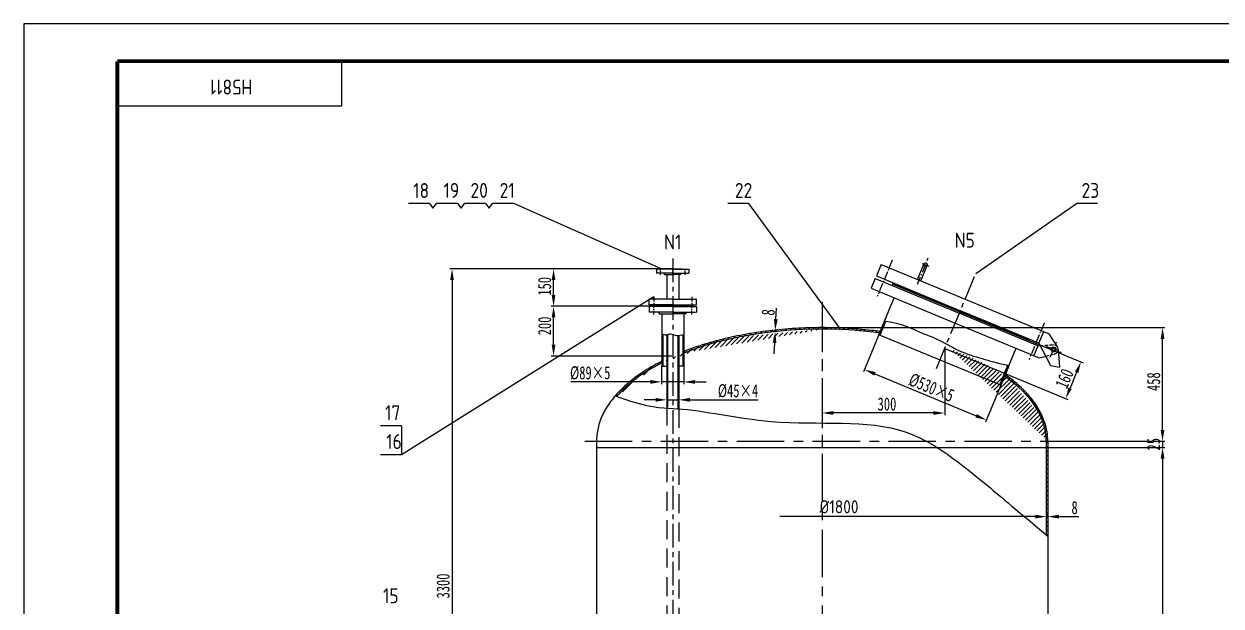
# Model space of a CAD drawing. Extents: x -23500 to -10885, y 1640 to 10550.
# Drawn here: x -23500 to -18693, y 8210 to 10550 of the extents above; entities that cross this region are included whole.
import ezdxf

# ---------------------------------------------------------------- set-up
doc = ezdxf.new("R2010")
doc.units = 0
doc.header["$MEASUREMENT"] = 0
doc.linetypes.add('CENTER', pattern=[50.8, 31.75, -6.35, 6.35, -6.35])
doc.linetypes.add('DASHED', pattern=[19.05, 12.7, -6.35])
doc.layers.get('0').update_dxf_attribs({"linetype": 'CONTINUOUS'})
doc.layers.get('DEFPOINTS').update_dxf_attribs({"linetype": 'CONTINUOUS'})
for name, color, linetype in [('LAYER1', 3, 'CONTINUOUS'), ('LAYER2', 1, 'CENTER'), ('LAYER3', 2, 'DASHED')]:
    doc.layers.add(name, color=color, linetype=linetype)
doc.styles.add('J_BigFont', font='gbenor.shx', dxfattribs={"bigfont": 'gbcbig.shx'})
doc.styles.get("Standard").update_dxf_attribs({"font": 'isocp.shx', "width": 0.8, "bigfont": 'hztxt.shx'})
doc.styles.add('STYLE1', font='SIMFANG.TTF', dxfattribs={"width": 0.7, "height": 52.5})
doc.dimstyles.get("Standard").update_dxf_attribs({"dimtxt": 0.18, "dimasz": 0.18, "dimexe": 0.18, "dimexo": 0.0625, "dimgap": 0.09, "dimtad": 0, "dimtih": 1, "dimtoh": 1, "dimdec": 4, "dimzin": 0, "dimdsep": 46, "dimtxsty": 'Standard', "dimcen": 0.09, "dimadec": 0, "dimazin": 0, "dimtfac": 1, "dimtdec": 4, "dimtofl": 0, "dimtmove": 0, "dimatfit": 3, "dimfxl": 0, "dimtolj": 1, "dimtzin": 0, "dimarcsym": 0})
pattern_1 = [(45, (15802.395, 150), (-8.8388348, 8.8388348), [])]
pattern_2 = [(45, (2147.256, 245.5083), (-3.0935922, 3.0935922), [])]

# ---------------------------------------------------------------- blocks, each defined once
blk = doc.blocks.new('*D38')
at = {"layer": 'DEFPOINTS', "color": 0}
for p in [(-20895, 9565.1), (-21781.2, 6265.1), (-20895, 6265.1)]:
    blk.add_point(p, dxfattribs=at)
at = {"layer": 'LAYER1', "color": 0, "lineweight": -2}
for p, q in [((-20895, 9565.1), (-21790.6, 9565.1)), ((-21781.2, 9520.1), (-21781.2, 6310.1)), ((-20895, 6265.1), (-21790.6, 6265.1))]:
    blk.add_line(p, q, dxfattribs=at)
at = {"layer": 'LAYER1', "color": 0}
for points in [[(-21788.7, 9520.1), (-21773.7, 9520.1), (-21781.2, 9565.1)], [(-21788.7, 6310.1), (-21773.7, 6310.1), (-21781.2, 6265.1)]]:
    blk.add_solid(points, dxfattribs=at)
at = {"layer": 'LAYER1', "color": 0, "insert": (-21816.9, 8291.1), "char_height": 52.5, "attachment_point": 5, "rotation": 90, "style": 'STYLE1'}
blk.add_mtext('\\A1;3300', dxfattribs=at)
blk = doc.blocks.new('*D36')
at = {"layer": 'DEFPOINTS', "color": 0}
for p in [(-21373.6, 9415.1), (-20895, 9415.1), (-20898.1, 9215.1)]:
    blk.add_point(p, dxfattribs=at)
at = {"layer": 'LAYER1', "color": 0, "lineweight": -2}
for p, q in [((-20895, 9415.1), (-21382.9, 9415.1)), ((-21373.6, 9260.1), (-21373.6, 9370.1)), ((-20898.1, 9215.1), (-21382.9, 9215.1))]:
    blk.add_line(p, q, dxfattribs=at)
at = {"layer": 'LAYER1', "color": 0}
for points in [[(-21381.1, 9370.1), (-21366.1, 9370.1), (-21373.6, 9415.1)], [(-21381.1, 9260.1), (-21366.1, 9260.1), (-21373.6, 9215.1)]]:
    blk.add_solid(points, dxfattribs=at)
at = {"layer": 'LAYER1', "color": 0, "insert": (-21409.2, 9335.9), "char_height": 52.5, "attachment_point": 5, "rotation": 90, "style": 'STYLE1'}
blk.add_mtext('\\A1;200', dxfattribs=at)
blk = doc.blocks.new('*D51')
at = {"layer": 'DEFPOINTS', "color": 0}
for p in [(-20939.5, 9173.9), (-20850.6, 9173.9), (-20939.5, 9111.1)]:
    blk.add_point(p, dxfattribs=at)
at = {"layer": 'LAYER1', "color": 0, "lineweight": -2}
for p, q in [((-20939.5, 9173.9), (-20939.5, 9101.7)), ((-20850.6, 9173.9), (-20850.6, 9101.7)), ((-20984.5, 9111.1), (-21304.7, 9111.1)), ((-20850.6, 9111.1), (-20939.5, 9111.1)), ((-20805.6, 9111.1), (-20760.6, 9111.1))]:
    blk.add_line(p, q, dxfattribs=at)
at = {"layer": 'LAYER1', "color": 0}
for points in [[(-20984.5, 9118.6), (-20984.5, 9103.6), (-20939.5, 9111.1)], [(-20805.6, 9118.6), (-20805.6, 9103.6), (-20850.6, 9111.1)]]:
    blk.add_solid(points, dxfattribs=at)
at = {"layer": 'LAYER1', "color": 0, "insert": (-21226.5, 9146.7), "char_height": 52.5, "attachment_point": 5, "style": 'STYLE1'}
blk.add_mtext('\\A1;%%c89×5', dxfattribs=at)
blk = doc.blocks.new('*D52')
at = {"layer": 'DEFPOINTS', "color": 0}
for p in [(-20919.2, 9040.9), (-20919.2, 9039.1), (-20870.9, 9058.4)]:
    blk.add_point(p, dxfattribs=at)
at = {"layer": 'LAYER1', "color": 0, "lineweight": -2}
for p, q in [((-20964.2, 9039.1), (-21009.2, 9039.1)), ((-20919.2, 9040.9), (-20919.2, 9029.7)), ((-20919.2, 9039.1), (-20870.9, 9039.1)), ((-20870.9, 9058.4), (-20870.9, 9029.7)), ((-20825.9, 9039.1), (-20551.8, 9039.1))]:
    blk.add_line(p, q, dxfattribs=at)
at = {"layer": 'LAYER1', "color": 0}
for points in [[(-20964.2, 9046.6), (-20964.2, 9031.6), (-20919.2, 9039.1)], [(-20825.9, 9046.6), (-20825.9, 9031.6), (-20870.9, 9039.1)]]:
    blk.add_solid(points, dxfattribs=at)
at = {"layer": 'LAYER1', "color": 0, "insert": (-20632.9, 9074.7), "char_height": 52.5, "attachment_point": 5, "style": 'STYLE1'}
blk.add_mtext('\\A1;%%c45×4', dxfattribs=at)
blk = doc.blocks.new('*D35')
at = {"layer": 'DEFPOINTS', "color": 0}
for p in [(-20483.5, 9318.1), (-20478.7, 9312.9), (-20478.5, 9317.9)]:
    blk.add_point(p, dxfattribs=at)
at = {"layer": 'LAYER1', "color": 0, "lineweight": -2}
for p, q in [((-20481.1, 9363.1), (-20478.7, 9408)), ((-20478.7, 9312.9), (-20493.1, 9313.6)), ((-20478.5, 9317.9), (-20492.9, 9318.6)), ((-20483.8, 9313.1), (-20483.5, 9318.1)), ((-20486.1, 9268.2), (-20488.5, 9223.3))]:
    blk.add_line(p, q, dxfattribs=at)
at = {"layer": 'LAYER1', "color": 0}
for points in [[(-20488.6, 9363.5), (-20473.6, 9362.7), (-20483.5, 9318.1)], [(-20493.6, 9268.6), (-20478.7, 9267.8), (-20483.8, 9313.1)]]:
    blk.add_solid(points, dxfattribs=at)
at = {"layer": 'LAYER1', "color": 0, "insert": (-20511.8, 9390.7), "char_height": 52.5, "attachment_point": 5, "rotation": 86.9675, "style": 'STYLE1'}
blk.add_mtext('\\A1;8', dxfattribs=at)
blk = doc.blocks.new('*D37')
at = {"layer": 'DEFPOINTS', "color": 0}
for p in [(-21373.6, 9565.1), (-20895, 9565.1), (-21001.4, 9415.1)]:
    blk.add_point(p, dxfattribs=at)
at = {"layer": 'LAYER1', "color": 0, "lineweight": -2}
for p, q in [((-20895, 9565.1), (-21382.9, 9565.1)), ((-21373.6, 9460.1), (-21373.6, 9520.1)), ((-21001.4, 9415.1), (-21382.9, 9415.1))]:
    blk.add_line(p, q, dxfattribs=at)
at = {"layer": 'LAYER1', "color": 0}
for points in [[(-21381.1, 9520.1), (-21366.1, 9520.1), (-21373.6, 9565.1)], [(-21381.1, 9460.1), (-21366.1, 9460.1), (-21373.6, 9415.1)]]:
    blk.add_solid(points, dxfattribs=at)
at = {"layer": 'LAYER1', "color": 0, "insert": (-21409.2, 9495.3), "char_height": 52.5, "attachment_point": 5, "rotation": 90, "style": 'STYLE1'}
blk.add_mtext('\\A1;150', dxfattribs=at)
blk = doc.blocks.new('*D48')
at = {"layer": 'DEFPOINTS', "color": 0}
for p in [(-19394, 8569.6), (-19389, 8569.7), (-19389, 8569.6)]:
    blk.add_point(p, dxfattribs=at)
at = {"layer": 'LAYER1', "color": 0, "lineweight": -2}
for p, q in [((-19439, 8569.7), (-19484, 8569.7)), ((-19394, 8569.6), (-19394, 8579.1)), ((-19394, 8569.7), (-19389, 8569.7)), ((-19389, 8569.6), (-19389, 8579.1)), ((-19344, 8569.7), (-19263.9, 8569.7))]:
    blk.add_line(p, q, dxfattribs=at)
at = {"layer": 'LAYER1', "color": 0}
for points in [[(-19439, 8577.2), (-19439, 8562.2), (-19394, 8569.7)], [(-19344, 8577.2), (-19344, 8562.2), (-19389, 8569.7)]]:
    blk.add_solid(points, dxfattribs=at)
at = {"layer": 'LAYER1', "color": 0, "insert": (-19281.4, 8605.4), "char_height": 52.5, "attachment_point": 5, "style": 'STYLE1'}
blk.add_mtext('\\A1;8', dxfattribs=at)
blk = doc.blocks.new('*D41')
at = {"layer": 'DEFPOINTS', "color": 0}
for p in [(-19389, 8848.1), (-19389, 6348.1), (-18928.3, 6348.1)]:
    blk.add_point(p, dxfattribs=at)
at = {"layer": 'LAYER1', "color": 0, "lineweight": -2}
for p, q in [((-19389, 8848.1), (-18918.9, 8848.1)), ((-18928.3, 8803.1), (-18928.3, 6393.1)), ((-19389, 6348.1), (-18918.9, 6348.1))]:
    blk.add_line(p, q, dxfattribs=at)
at = {"layer": 'LAYER1', "color": 0}
for points in [[(-18935.8, 8803.1), (-18920.8, 8803.1), (-18928.3, 8848.1)], [(-18935.8, 6393.1), (-18920.8, 6393.1), (-18928.3, 6348.1)]]:
    blk.add_solid(points, dxfattribs=at)
at = {"layer": 'LAYER1', "color": 0, "insert": (-18963.9, 7566.4), "char_height": 52.5, "attachment_point": 5, "rotation": 90, "style": 'STYLE1'}
blk.add_mtext('\\A1;2500', dxfattribs=at)
blk = doc.blocks.new('*D24')
at = {"layer": 'DEFPOINTS', "color": 0}
for p in [(-20295, 9329.1), (-18928.3, 9329.1), (-19389, 8873.1)]:
    blk.add_point(p, dxfattribs=at)
at = {"layer": 'LAYER1', "color": 0, "lineweight": -2}
for p, q in [((-20295, 9329.1), (-18918.9, 9329.1)), ((-18928.3, 8918.1), (-18928.3, 9284.1)), ((-19389, 8873.1), (-18918.9, 8873.1))]:
    blk.add_line(p, q, dxfattribs=at)
at = {"layer": 'LAYER1', "color": 0}
for points in [[(-18935.8, 9284.1), (-18920.8, 9284.1), (-18928.3, 9329.1)], [(-18935.8, 8918.1), (-18920.8, 8918.1), (-18928.3, 8873.1)]]:
    blk.add_solid(points, dxfattribs=at)
at = {"layer": 'LAYER1', "color": 0, "insert": (-18963.9, 9112.1), "char_height": 52.5, "attachment_point": 5, "rotation": 90, "style": 'STYLE1'}
blk.add_mtext('\\A1;458', dxfattribs=at)
blk = doc.blocks.new('*D54')
at = {"layer": 'DEFPOINTS', "color": 0}
for p in [(-20036.4, 9374.6), (-19546.7, 9171.8), (-19635.3, 8957.9)]:
    blk.add_point(p, dxfattribs=at)
at = {"layer": 'LAYER1', "color": 0, "lineweight": -2}
for p, q in [((-20036.4, 9374.6), (-20128.6, 9152)), ((-20083.4, 9143.5), (-19676.9, 8975.1)), ((-19546.7, 9171.8), (-19638.9, 8949.2))]:
    blk.add_line(p, q, dxfattribs=at)
at = {"layer": 'LAYER1', "color": 0}
for points in [[(-20080.5, 9150.4), (-20086.3, 9136.5), (-20125, 9160.7)], [(-19674, 8982), (-19679.8, 8968.2), (-19635.3, 8957.9)]]:
    blk.add_solid(points, dxfattribs=at)
at = {"layer": 'LAYER1', "color": 0, "insert": (-19856.3, 9088), "char_height": 52.5, "attachment_point": 5, "rotation": 337.5, "style": 'STYLE1'}
blk.add_mtext('\\A1;%%c530×5', dxfattribs=at)
blk = doc.blocks.new('*D31')
at = {"layer": 'DEFPOINTS', "color": 0}
for p in [(-19803, 9245.6), (-20295, 9042.3), (-20295, 8986.2)]:
    blk.add_point(p, dxfattribs=at)
at = {"layer": 'LAYER1', "color": 0, "lineweight": -2}
for p, q in [((-19803, 9245.6), (-19803, 8976.8)), ((-20295, 9042.3), (-20295, 8976.8)), ((-19848, 8986.2), (-20250, 8986.2))]:
    blk.add_line(p, q, dxfattribs=at)
at = {"layer": 'LAYER1', "color": 0}
for points in [[(-20250, 8993.7), (-20250, 8978.7), (-20295, 8986.2)], [(-19848, 8993.7), (-19848, 8978.7), (-19803, 8986.2)]]:
    blk.add_solid(points, dxfattribs=at)
at = {"layer": 'LAYER1', "color": 0, "insert": (-20034.8, 9021.8), "char_height": 52.5, "attachment_point": 5, "style": 'STYLE1'}
blk.add_mtext('\\A1;300', dxfattribs=at)
blk = doc.blocks.new('*D57')
at = {"layer": 'DEFPOINTS', "color": 0}
for p in [(-19742, 9392.7), (-19803, 9245.6), (-19316.8, 9044.2)]:
    blk.add_point(p, dxfattribs=at)
at = {"layer": 'LAYER1', "color": 0, "lineweight": -2}
for p, q in [((-19742, 9392.7), (-19247.2, 9187.7)), ((-19803, 9245.6), (-19308.1, 9040.6)), ((-19273.1, 9149.8), (-19299.6, 9085.8))]:
    blk.add_line(p, q, dxfattribs=at)
at = {"layer": 'LAYER1', "color": 0}
for points in [[(-19280, 9152.6), (-19266.1, 9146.9), (-19255.9, 9191.3)], [(-19306.5, 9088.7), (-19292.6, 9082.9), (-19316.8, 9044.2)]]:
    blk.add_solid(points, dxfattribs=at)
at = {"layer": 'LAYER1', "color": 0, "insert": (-19322.1, 9124.4), "char_height": 52.5, "attachment_point": 5, "rotation": 67.5, "style": 'STYLE1'}
blk.add_mtext('\\A1;160', dxfattribs=at)
blk = doc.blocks.new('*D71')
at = {"layer": 'DEFPOINTS', "color": 0}
for p in [(-19389, 8873.1), (-19389, 8848.1), (-18928.3, 8848.1)]:
    blk.add_point(p, dxfattribs=at)
at = {"layer": 'LAYER1', "color": 0, "lineweight": -2}
for p, q in [((-18928.3, 8918.1), (-18928.3, 8963.1)), ((-19389, 8873.1), (-18918.9, 8873.1)), ((-19389, 8848.1), (-18918.9, 8848.1)), ((-18928.3, 8873.1), (-18928.3, 8848.1)), ((-18928.3, 8803.1), (-18928.3, 8758.1))]:
    blk.add_line(p, q, dxfattribs=at)
at = {"layer": 'LAYER1', "color": 0}
for points in [[(-18935.8, 8918.1), (-18920.8, 8918.1), (-18928.3, 8873.1)], [(-18935.8, 8803.1), (-18920.8, 8803.1), (-18928.3, 8848.1)]]:
    blk.add_solid(points, dxfattribs=at)
at = {"layer": 'LAYER1', "color": 0, "insert": (-18963.9, 8860.6), "char_height": 52.5, "attachment_point": 5, "rotation": 90, "style": 'STYLE1'}
blk.add_mtext('\\A1;25', dxfattribs=at)

msp = doc.modelspace()

# ---------------------------------------------------------------- hatches: boundary and pattern name
at = {"layer": 'LAYER1'}
h = msp.add_hatch(dxfattribs=at)
h.set_pattern_fill('ANSI31', color=256, scale=100, style=0)
h.set_pattern_definition(pattern_1)
edge = h.paths.add_edge_path()
edge.add_spline(control_points=[(-21126.33846, 9054.82672), (-21116.75596, 9065.96763), (-21106.29878, 9076.90325), (-21078.15329, 9103.55619), (-21059.43627, 9118.98341), (-21018.53182, 9148.58615), (-20996.34436, 9162.76161), (-20961.85175, 9182.29185), (-20950.80478, 9188.2184), (-20939.45231, 9193.99098)], knot_values=[5.5062052933, 5.5062052933, 5.5062052933, 5.5062052933, 5.5858614484, 5.5858614484, 5.7046510994, 5.7046510994, 5.8234407505, 5.8234407505, 5.8770457074, 5.8770457074, 5.8770457074, 5.8770457074], degree=3, periodic=0)
edge.add_line((-20939.45231, 9193.99098), (-20939.45231, 9187.25415))
edge.add_ellipse((-20295.00231, 8873.13467), major_axis=(-900, 0), ratio=0.5, start_angle=315.72977268, end_angle=336.48901185)
edge.add_spline(control_points=[(-21120.28754, 9052.65089), (-21122.31717, 9053.37521), (-21124.33538, 9054.10091), (-21126.33846, 9054.82672)], knot_values=[96.6536491872, 96.6536491872, 96.6536491872, 96.6536491872, 100.4033834897, 100.4033834897, 100.4033834897, 100.4033834897], degree=3, periodic=0)
edge = h.paths.add_edge_path()
edge.add_ellipse((-20295.00231, 8873.13467), major_axis=(-900, 0), ratio=0.5, start_angle=255.1240846, end_angle=308.11761476)
edge.add_ellipse((-20295.00231, 8873.13467), major_axis=(-900, 0), ratio=0.5, start_angle=255.1240846, end_angle=308.11761476, ccw=False)
edge = h.paths.add_edge_path()
edge.add_spline(control_points=[(-20061.57242, 9313.78867), (-20073.13812, 9315.33608), (-20084.76483, 9316.76849), (-20131.33083, 9322.01625), (-20166.68194, 9324.9102), (-20237.81791, 9328.58297), (-20273.60253, 9329.36178), (-20345.10494, 9328.79351), (-20380.82248, 9327.44644), (-20451.6911, 9322.64496), (-20486.84193, 9319.19057), (-20556.08561, 9310.22197), (-20590.17822, 9304.70779), (-20656.8291, 9291.69526), (-20689.38714, 9284.19696), (-20752.51447, 9267.31858), (-20783.08355, 9257.93858), (-20825.38782, 9243.15994), (-20838.09577, 9238.46811), (-20850.55231, 9233.61224)], knot_values=[4.4509378738, 4.4509378738, 4.4509378738, 4.4509378738, 4.4907033908, 4.4907033908, 4.6094930418, 4.6094930418, 4.7282826929, 4.7282826929, 4.8470723439, 4.8470723439, 4.965861995, 4.965861995, 5.084651646, 5.084651646, 5.2034412971, 5.2034412971, 5.3222309481, 5.3222309481, 5.3745932888, 5.3745932888, 5.3745932888, 5.3745932888], degree=3, periodic=0)
edge.add_spline(control_points=[(-20850.55231, 9233.61224), (-20838.09577, 9238.46811), (-20825.38782, 9243.15994), (-20783.08355, 9257.93858), (-20752.51447, 9267.31858), (-20689.38714, 9284.19696), (-20656.8291, 9291.69526), (-20590.17822, 9304.70779), (-20556.08561, 9310.22197), (-20486.84193, 9319.19057), (-20451.6911, 9322.64496), (-20380.82248, 9327.44644), (-20345.10494, 9328.79351), (-20273.60253, 9329.36178), (-20237.81791, 9328.58297), (-20166.68194, 9324.9102), (-20131.33083, 9322.01625), (-20084.76483, 9316.76849), (-20073.13812, 9315.33608), (-20061.57242, 9313.78867)], knot_values=[4.4509378738, 4.4509378738, 4.4509378738, 4.4509378738, 4.5033002144, 4.5033002144, 4.6220898655, 4.6220898655, 4.7408795165, 4.7408795165, 4.8596691676, 4.8596691676, 4.9784588186, 4.9784588186, 5.0972484697, 5.0972484697, 5.2160381207, 5.2160381207, 5.3348277718, 5.3348277718, 5.3745932888, 5.3745932888, 5.3745932888, 5.3745932888], degree=3, periodic=0)
edge = h.paths.add_edge_path()
edge.add_ellipse((-20295.00231, 8873.13467), major_axis=(-900, 0), ratio=0.5, start_angle=187.11377142, end_angle=215.49067953)
edge.add_spline(control_points=[(-19389.00231, 8873.13467), (-19389.00231, 8885.54817), (-19390.00383, 8897.96154), (-19393.999, 8922.68961), (-19396.99252, 8935.00414), (-19406.82348, 8965.22988), (-19414.81089, 8983.02806), (-19434.89353, 9017.94728), (-19446.98828, 9035.06886), (-19475.08604, 9068.40968), (-19491.08908, 9084.62929), (-19524.53213, 9113.99842), (-19541.54138, 9127.27811), (-19559.8617, 9140.06877)], knot_values=[3.1415926536, 3.1415926536, 3.1415926536, 3.1415926536, 3.2221997669, 3.2221997669, 3.3028068803, 3.3028068803, 3.4215965314, 3.4215965314, 3.5403861824, 3.5403861824, 3.6591758335, 3.6591758335, 3.7630914784, 3.7630914784, 3.7630914784, 3.7630914784], degree=3, periodic=0)
h = msp.add_hatch(dxfattribs=at)
h.set_pattern_fill('ANSI31', color=256, scale=100, style=0)
h.set_pattern_definition(pattern_1)
edge = h.paths.add_edge_path()
edge.add_spline(control_points=[(-20295.00231, 9329.13462), (-20299.78632, 9329.13465), (-20304.57033, 9329.11566), (-20345.10494, 9328.79351), (-20380.82248, 9327.44644), (-20451.6911, 9322.64496), (-20486.84193, 9319.19057), (-20556.08561, 9310.22197), (-20590.17822, 9304.70779), (-20656.8291, 9291.69526), (-20689.38714, 9284.19696), (-20752.51447, 9267.31858), (-20783.08355, 9257.93858), (-20825.38782, 9243.15994), (-20838.09577, 9238.46811), (-20850.55231, 9233.61224)], knot_values=[4.7123889765, 4.7123889765, 4.7123889765, 4.7123889765, 4.7282826929, 4.7282826929, 4.8470723439, 4.8470723439, 4.965861995, 4.965861995, 5.084651646, 5.084651646, 5.2034412971, 5.2034412971, 5.3222309481, 5.3222309481, 5.3745932888, 5.3745932888, 5.3745932888, 5.3745932888], degree=3, periodic=0)
edge.add_line((-20850.55231, 9233.61224), (-20850.55231, 9227.17005))
edge.add_ellipse((-20295.00231, 8873.13467), major_axis=(-900, 0), ratio=0.5, start_angle=270, end_angle=308.11761476, ccw=False)
edge.add_line((-20295.00231, 9323.13467), (-20295.00231, 9329.13462))
edge = h.paths.add_edge_path()
edge.add_spline(control_points=[(-20061.57242, 9313.78867), (-20073.13812, 9315.33608), (-20084.76483, 9316.76849), (-20131.33083, 9322.01625), (-20166.68194, 9324.9102), (-20233.05902, 9328.33727), (-20264.03065, 9329.13444), (-20295.00231, 9329.13462)], knot_values=[4.4509378738, 4.4509378738, 4.4509378738, 4.4509378738, 4.4907033908, 4.4907033908, 4.6094930418, 4.6094930418, 4.7123889765, 4.7123889765, 4.7123889765, 4.7123889765], degree=3, periodic=0)
edge.add_line((-20295.00231, 9329.13462), (-20295.00231, 9323.13467))
edge.add_ellipse((-20295.00231, 8873.13467), major_axis=(-900, 0), ratio=0.5, start_angle=255.1240846, end_angle=270, ccw=False)
edge.add_line((-20063.94842, 9308.05251), (-20061.57242, 9313.78867))
h = msp.add_hatch(dxfattribs=at)
h.set_pattern_fill('ANSI31', color=256, scale=35, style=0)
h.set_pattern_definition(pattern_2)
edge = h.paths.add_edge_path()
edge.add_spline(control_points=[(-20039.27383, 9354.55662), (-20040.99914, 9354.72002), (-20042.74073, 9354.87052), (-20044.49898, 9355.00762)], knot_values=[29.8408000972, 29.8408000972, 29.8408000972, 29.8408000972, 33.6575231978, 33.6575231978, 33.6575231978, 33.6575231978], degree=3, periodic=0)
edge.add_line((-20044.49898, 9355.00762), (-20066.54771, 9301.77726))
edge.add_line((-20066.54771, 9301.77726), (-20061.92831, 9299.86385))
edge.add_line((-20061.92831, 9299.86385), (-20039.27383, 9354.55662))
h = msp.add_hatch(dxfattribs=at)
h.set_pattern_fill('ANSI31', color=256, scale=44, style=0)
h.set_pattern_definition([(45, (12361.925, 193.615), (-3.8890873, 3.8890873), [])])
edge = h.paths.add_edge_path()
edge.add_spline(control_points=[(-20934.95231, 9302.80409), (-20936.45394, 9303.35), (-20937.95379, 9303.97825), (-20939.45231, 9304.6685)], knot_values=[14.5345191816, 14.5345191816, 14.5345191816, 14.5345191816, 19.3002520685, 19.3002520685, 19.3002520685, 19.3002520685], degree=3, periodic=0)
edge.add_line((-20939.45231, 9304.6685), (-20939.45231, 9215.11355))
edge.add_line((-20939.45231, 9215.11355), (-20934.95231, 9215.11355))
edge.add_line((-20934.95231, 9215.11355), (-20934.95231, 9302.80409))
edge = h.paths.add_edge_path()
edge.add_spline(control_points=[(-20850.55231, 9301.66044), (-20852.05188, 9301.65124), (-20853.55186, 9301.5271), (-20855.05231, 9301.32835)], knot_values=[100.5398323401, 100.5398323401, 100.5398323401, 100.5398323401, 105.0394298474, 105.0394298474, 105.0394298474, 105.0394298474], degree=3, periodic=0)
edge.add_line((-20855.05231, 9301.32835), (-20855.05231, 9173.90044))
edge.add_line((-20855.05231, 9173.90044), (-20850.55231, 9173.90044))
edge.add_line((-20850.55231, 9173.90044), (-20850.55231, 9301.66044))
h.paths.add_polyline_path([(-20939.45231, 9173.90044), (-20934.95231, 9173.90044), (-20934.95231, 9215.11355), (-20939.45231, 9215.11355)])
h = msp.add_hatch(dxfattribs=at)
h.set_pattern_fill('ANSI31', color=256, scale=44, angle=90, style=0)
h.set_pattern_definition([(135, (2189.074, 193.615), (-3.8890873, -3.8890873), [])])
edge = h.paths.add_edge_path()
edge.add_spline(control_points=[(-20919.15231, 9010.83477), (-20917.95516, 9010.52739), (-20916.75514, 9010.22554), (-20915.55231, 9009.92906)], knot_values=[248.8589367108, 248.8589367108, 248.8589367108, 248.8589367108, 252.6440875067, 252.6440875067, 252.6440875067, 252.6440875067], degree=3, periodic=0)
edge.add_line((-20915.55231, 9009.92906), (-20915.55231, 9215.11355))
edge.add_line((-20915.55231, 9215.11355), (-20919.15231, 9215.11355))
edge.add_line((-20919.15231, 9215.11355), (-20919.15231, 9010.83477))
edge = h.paths.add_edge_path()
edge.add_line((-20919.15231, 9215.11355), (-20915.55231, 9215.11355))
edge.add_line((-20915.55231, 9215.11355), (-20915.55231, 9301.78424))
edge.add_spline(control_points=[(-20915.55231, 9301.78424), (-20916.75497, 9301.46317), (-20917.95473, 9301.17165), (-20919.15231, 9300.95874)], knot_values=[35.9272501366, 35.9272501366, 35.9272501366, 35.9272501366, 39.6837504277, 39.6837504277, 39.6837504277, 39.6837504277], degree=3, periodic=0)
edge.add_line((-20919.15231, 9300.95874), (-20919.15231, 9215.11355))
edge = h.paths.add_edge_path()
edge.add_spline(control_points=[(-20874.45231, 9001.80685), (-20873.25409, 9001.61937), (-20872.05407, 9001.43518), (-20870.85231, 9001.25414)], knot_values=[294.7728654858, 294.7728654858, 294.7728654858, 294.7728654858, 298.3840433817, 298.3840433817, 298.3840433817, 298.3840433817], degree=3, periodic=0)
edge.add_line((-20870.85231, 9001.25414), (-20870.85231, 9298.22646))
edge.add_spline(control_points=[(-20870.85231, 9298.22646), (-20872.05189, 9298.04641), (-20873.25188, 9297.90888), (-20874.45231, 9297.83434)], knot_values=[81.1778192052, 81.1778192052, 81.1778192052, 81.1778192052, 84.765676636, 84.765676636, 84.765676636, 84.765676636], degree=3, periodic=0)
edge.add_line((-20874.45231, 9297.83434), (-20874.45231, 9001.80685))
h = msp.add_hatch(dxfattribs=at)
h.set_pattern_fill('ANSI31', color=256, scale=35, style=0)
h.set_pattern_definition(pattern_2)
edge = h.paths.add_edge_path()
edge.add_line((-19582.12277, 9099.39142), (-19577.50337, 9097.478))
edge.add_line((-19577.50337, 9097.478), (-19544.32947, 9177.56688))
edge.add_spline(control_points=[(-19544.32947, 9177.56688), (-19546.03105, 9177.86987), (-19547.70894, 9178.17369), (-19549.36392, 9178.47828)], knot_values=[526.6041058741, 526.6041058741, 526.6041058741, 526.6041058741, 529.8068202959, 529.8068202959, 529.8068202959, 529.8068202959], degree=3, periodic=0)
edge.add_line((-19549.36392, 9178.47828), (-19582.12277, 9099.39142))
h = msp.add_hatch(dxfattribs=at)
h.set_pattern_fill('ANSI31', color=256, scale=100, style=0)
h.set_pattern_definition(pattern_1)
edge = h.paths.add_edge_path()
edge.add_spline(control_points=[(-19395.00231, 8496.77563), (-19393.01926, 8495.12512), (-19391.01934, 8493.46082), (-19389.00231, 8491.78257)], knot_values=[1754.0351768455, 1754.0351768455, 1754.0351768455, 1754.0351768455, 1755.9867123044, 1755.9867123044, 1755.9867123044, 1755.9867123044], degree=3, periodic=0)
edge.add_line((-19389.00231, 8491.78257), (-19389.00231, 8848.13467))
edge.add_line((-19389.00231, 8848.13467), (-19395.00231, 8848.13467))
edge.add_line((-19395.00231, 8848.13467), (-19395.00231, 8496.77563))
h.paths.add_polyline_path([(-19389.00231, 8873.13467), (-19395.00231, 8873.13467), (-19395.00231, 8848.13467), (-19389.00231, 8848.13467)])

# ---------------------------------------------------------------- linework, layer by layer
for p, q in [((-22225.14111, 10399.5732), (-22225.14111, 10219.5732)), ((-22225.14111, 10219.5732), (-23125.14111, 10219.5732)), ((-20058.13637, 9583.39664), (-20077.42361, 9536.83311)), ((-20058.13637, 9583.39664), (-19383.70431, 9304.03774)), ((-19912.62534, 9523.124), (-19887.17689, 9584.56199)), ((-19898.76715, 9517.38375), (-19873.3187, 9578.82174)), ((-20960.00231, 9563.51355), (-20960.00231, 9547.61355)), ((-20895.00231, 9563.51355), (-20960.00231, 9563.51355)), ((-20895.00231, 9547.61355), (-20960.00231, 9547.61355)), ((-20931.50231, 9563.51355), (-20931.50231, 9565.11355)), ((-20895.00231, 9565.11355), (-20931.50231, 9565.11355)), ((-20927.50231, 9543.11355), (-20927.50231, 9545.61355)), ((-20927.50231, 9543.11355), (-20895.00231, 9543.11355)), ((-20919.15231, 9543.11355), (-20919.15231, 9443.61355)), ((-20895.00231, 9565.11355), (-20858.50231, 9565.11355)), ((-20895.00231, 9563.51355), (-20830.00231, 9563.51355)), ((-20895.00231, 9547.61355), (-20830.00231, 9547.61355)), ((-20862.50231, 9543.11355), (-20895.00231, 9543.11355)), ((-20870.85231, 9543.11355), (-20870.85231, 9443.61355)), ((-20862.50231, 9543.11355), (-20862.50231, 9545.61355)), ((-20858.50231, 9563.51355), (-20858.50231, 9565.11355)), ((-20830.00231, 9563.51355), (-20830.00231, 9547.61355)), ((-20081.59486, 9526.76283), (-20098.01198, 9487.12839)), ((-20081.59486, 9526.76283), (-19744.37883, 9387.08337)), ((-20077.42361, 9536.83311), (-19740.20758, 9397.15366)), ((-20098.01198, 9487.12839), (-19760.79595, 9347.44894)), ((-20009.9804, 9508.89722), (-20014.15165, 9498.82694)), ((-20011.85555, 9504.37021), (-20011.24326, 9505.84842)), ((-20011.81729, 9504.4626), (-19742.04446, 9392.71904)), ((-20010.5927, 9507.41901), (-19740.81987, 9395.67545)), ((-20990.00231, 9421.21355), (-20990.00231, 9443.61355)), ((-20895.00231, 9443.61355), (-20990.00231, 9443.61355)), ((-20895.00231, 9443.61355), (-20800.00231, 9443.61355)), ((-20800.00231, 9421.21355), (-20800.00231, 9443.61355)), ((-20067.15952, 9300.30022), (-20005.62403, 9448.86005)), ((-20895.00231, 9421.21355), (-20990.00231, 9421.21355)), ((-20990.00231, 9413.51355), (-20990.00231, 9391.11355)), ((-20895.00231, 9413.51355), (-20990.00231, 9413.51355)), ((-20895.00231, 9391.11355), (-20990.00231, 9391.11355)), ((-20979.25231, 9413.51355), (-20979.25231, 9420.37929)), ((-20963.25231, 9421.21355), (-20963.25231, 9414.34781)), ((-20963.25231, 9413.51355), (-20963.25231, 9420.37929)), ((-20895.00231, 9419.61355), (-20963.25231, 9419.61355)), ((-20895.00231, 9415.11355), (-20963.25231, 9415.11355)), ((-20958.50231, 9421.21355), (-20958.50231, 9419.61355)), ((-20895.00231, 9419.61355), (-20958.50231, 9419.61355)), ((-20958.50231, 9413.51355), (-20958.50231, 9415.11355)), ((-20949.00231, 9385.11355), (-20949.00231, 9389.11355)), ((-20949.00231, 9385.11355), (-20895.00231, 9385.11355)), ((-20895.00231, 9421.21355), (-20800.00231, 9421.21355)), ((-20895.00231, 9419.61355), (-20826.75231, 9419.61355)), ((-20895.00231, 9419.61355), (-20831.50231, 9419.61355)), ((-20895.00231, 9415.11355), (-20826.75231, 9415.11355)), ((-20895.00231, 9413.51355), (-20800.00231, 9413.51355)), ((-20895.00231, 9391.11355), (-20800.00231, 9391.11355)), ((-20841.00231, 9385.11355), (-20895.00231, 9385.11355)), ((-20841.00231, 9385.11355), (-20841.00231, 9389.11355)), ((-20831.50231, 9421.21355), (-20831.50231, 9419.61355)), ((-20831.50231, 9413.51355), (-20831.50231, 9415.11355)), ((-20826.75231, 9421.21355), (-20826.75231, 9414.34781)), ((-20826.75231, 9413.51355), (-20826.75231, 9420.37929)), ((-20810.75231, 9413.51355), (-20810.75231, 9420.37929)), ((-20800.00231, 9413.51355), (-20800.00231, 9391.11355)), ((-19428.92571, 9256.41841), (-19744.37883, 9387.08337)), ((-19472.27164, 9280.97548), (-19742.04446, 9392.71904)), ((-19471.04705, 9283.93189), (-19740.81987, 9395.67545)), ((-19424.75447, 9266.4887), (-19740.20758, 9397.15366)), ((-20062.54012, 9298.3868), (-20039.27383, 9354.55662)), ((-19760.79595, 9347.44894), (-19423.57992, 9207.76949)), ((-20919.15231, 9300.95874), (-20919.15231, 9012.75045)), ((-20915.55231, 9301.78424), (-20915.55231, 9011.81733)), ((-20874.45231, 9297.83434), (-20874.45231, 9003.45452)), ((-20870.85231, 9298.22646), (-20870.85231, 9002.88621)), ((-19577.50337, 9097.478), (-20067.15952, 9300.30022)), ((-19470.43476, 9285.4101), (-19474.60601, 9275.33981)), ((-19472.30991, 9280.88309), (-19471.69761, 9282.3613)), ((-19424.75447, 9266.4887), (-19405.46722, 9313.05223)), ((-19350.49839, 9251.76495), (-19383.70431, 9304.03774)), ((-19577.50337, 9097.478), (-19515.96787, 9246.03783)), ((-19428.92571, 9256.41841), (-19445.34283, 9216.78398)), ((-19428.92571, 9256.41841), (-19419.78935, 9257.00183)), ((-19424.75447, 9266.4887), (-19377.86801, 9176.90247)), ((-19369.58535, 9235.68937), (-19370.36565, 9233.80557)), ((-19370.36565, 9233.80557), (-19368.88744, 9233.19328)), ((-19368.10714, 9235.07708), (-19368.88744, 9233.19328)), ((-19364.27174, 9248.51756), (-19363.49145, 9250.40136)), ((-19363.49145, 9250.40136), (-19362.01324, 9249.78906)), ((-19362.79354, 9247.90526), (-19362.01324, 9249.78906)), ((-19347.65659, 9243.24511), (-19341.91475, 9169.74532)), ((-19423.57992, 9207.76949), (-19396.19512, 9214.87275)), ((-20939.45231, 9173.90044), (-20919.15231, 9173.90044)), ((-20850.55231, 9173.90044), (-20870.85231, 9173.90044)), ((-19582.12277, 9099.39142), (-19549.36392, 9178.47828)), ((-19377.86801, 9176.90247), (-19341.91475, 9169.74532)), ((-21201.00231, 8873.13467), (-21201.00231, 6323.13467)), ((-21201.00231, 8848.13467), (-19389.00231, 8848.13467)), ((-19395.00231, 8873.13467), (-19395.00231, 8496.77563)), ((-19389.00231, 8873.13467), (-19389.00231, 6323.13467))]:
    msp.add_line(p, q)
at = {"ltscale": 3}
for p, q in [((-20939.45231, 9385.11355), (-20939.45231, 9173.90044)), ((-20850.55231, 9385.11355), (-20850.55231, 9173.90044)), ((-20934.95231, 9302.80409), (-20934.95231, 9173.90044)), ((-20855.05231, 9301.32835), (-20855.05231, 9173.90044))]:
    msp.add_line(p, q, dxfattribs=at)
at = {"const_width": 15}
for points in [[(-23125.14111, 10399.5732), (-23125.14111, 1789.5732)], [(-11035.14111, 10399.5732), (-23125.14111, 10399.5732)]]:
    msp.add_lwpolyline(points, dxfattribs=at)
for centre, radius in [((-19880.24779, 9581.69186), 7.5), ((-19366.18944, 9241.79732), 10.20618), ((-19366.18944, 9241.79732), 7), ((-19366.18944, 9241.79732), 6)]:
    msp.add_circle(centre, radius)
for centre, radius, start, end in [((-20929.50231, 9545.61355), 2, 0, 90), ((-20860.50231, 9545.61355), 2, 90, 180), ((-20951.00231, 9389.11355), 2, 0, 90), ((-20839.00231, 9389.11355), 2, 90, 180), ((-19366.18944, 9241.79732), 18.58932, 4.4669024, 32.4254623)]:
    msp.add_arc(centre, radius, start, end)
for start_param, end_param in [(4.4527552774, 5.3776668609), (5.5105240799, 5.8728411536), (3.1415926536, 3.7610218651)]:
    msp.add_ellipse((-20295.00231, 8873.13467), major_axis=(-900, 0), ratio=0.5, start_param=start_param, end_param=end_param)
for points, knots in [([(-20061.57242, 9313.78867), (-20073.13812, 9315.33608), (-20084.76483, 9316.76849), (-20131.33083, 9322.01625), (-20166.68194, 9324.9102), (-20237.81791, 9328.58297), (-20273.60253, 9329.36178), (-20345.10494, 9328.79351), (-20380.82248, 9327.44644), (-20451.6911, 9322.64496), (-20486.84193, 9319.19057), (-20556.08561, 9310.22197), (-20590.17822, 9304.70779), (-20656.8291, 9291.69526), (-20689.38714, 9284.19696), (-20752.51447, 9267.31858), (-20783.08355, 9257.93858), (-20825.38782, 9243.15994), (-20838.09577, 9238.46811), (-20850.55231, 9233.61224)], [4.45093787382, 4.45093787382, 4.45093787382, 4.45093787382, 4.4907033908, 4.4907033908, 4.60949304185, 4.60949304185, 4.7282826929, 4.7282826929, 4.84707234394, 4.84707234394, 4.96586199499, 4.96586199499, 5.08465164604, 5.08465164604, 5.20344129709, 5.20344129709, 5.32223094814, 5.32223094814, 5.37459328877, 5.37459328877, 5.37459328877, 5.37459328877]), ([(-20939.45231, 9193.99098), (-20950.80478, 9188.2184), (-20961.85175, 9182.29185), (-20996.34436, 9162.76161), (-21018.53182, 9148.58615), (-21059.43627, 9118.98341), (-21078.15329, 9103.55619), (-21111.84907, 9071.64729), (-21126.82793, 9055.16549), (-21152.82041, 9021.35834), (-21163.83397, 9004.03255), (-21181.70798, 8968.77016), (-21188.56774, 8950.83311), (-21197.99475, 8914.61838), (-21200.56087, 8896.34125), (-21200.98489, 8876.41091), (-21201.00231, 8874.77279), (-21201.00231, 8873.13467)], [5.50620529329, 5.50620529329, 5.50620529329, 5.50620529329, 5.55981025024, 5.55981025024, 5.67859990129, 5.67859990129, 5.79738955234, 5.79738955234, 5.91617920339, 5.91617920339, 6.03496885443, 6.03496885443, 6.15375850548, 6.15375850548, 6.27254815653, 6.27254815653, 6.28318530718, 6.28318530718, 6.28318530718, 6.28318530718]), ([(-19389.00231, 8873.13467), (-19389.00231, 8885.54817), (-19390.00383, 8897.96154), (-19393.999, 8922.68961), (-19396.99252, 8935.00414), (-19406.82348, 8965.22988), (-19414.81089, 8983.02806), (-19434.89353, 9017.94728), (-19446.98828, 9035.06886), (-19475.08604, 9068.40968), (-19491.08908, 9084.62929), (-19524.53213, 9113.99842), (-19541.54138, 9127.27811), (-19559.8617, 9140.06877)], [3.14159265359, 3.14159265359, 3.14159265359, 3.14159265359, 3.22219976695, 3.22219976695, 3.30280688031, 3.30280688031, 3.42159653136, 3.42159653136, 3.54038618241, 3.54038618241, 3.65917583345, 3.65917583345, 3.76309147838, 3.76309147838, 3.76309147838, 3.76309147838])]:
    msp.add_open_spline(points, degree=3, knots=knots)
at = {"layer": 'LAYER1'}
for p, q in [((-23500.14111, 10549.5732), (-23500.14111, 1639.5732)), ((-10885.14111, 10549.5732), (-23500.14111, 10549.5732)), ((-21871.8037, 9827.68827), (-21956.31599, 9827.68827)), ((-21871.8037, 9827.68827), (-21857.69523, 9809.68274)), ((-21857.69523, 9809.68274), (-21843.58676, 9827.68827)), ((-21759.07447, 9827.68827), (-21843.58676, 9827.68827)), ((-21759.07447, 9827.68827), (-21744.966, 9809.68274)), ((-21744.966, 9809.68274), (-21730.85752, 9827.68827)), ((-21646.34524, 9827.68827), (-21730.85752, 9827.68827)), ((-21646.34524, 9827.68827), (-21632.23677, 9809.68274)), ((-21632.23677, 9809.68274), (-21618.12829, 9827.68827)), ((-21533.61601, 9827.68827), (-21618.12829, 9827.68827)), ((-20944.25231, 9567.07747), (-21533.61601, 9827.68827)), ((-20589.09718, 9827.68827), (-20673.60947, 9827.68827)), ((-20224.065, 9326.84078), (-20589.09718, 9827.68827)), ((-19678.04739, 9547.22163), (-19273.43577, 9827.68827)), ((-19188.92349, 9827.68827), (-19273.43577, 9827.68827)), ((-20971.25231, 9453.34781), (-21984.53293, 8818.53968)), ((-20895.00231, 9415.11355), (-21013.27151, 9415.11355)), ((-21984.53293, 8934.48714), (-22069.04522, 8934.48714)), ((-21984.53293, 8934.48714), (-21984.53293, 8818.53968)), ((-21984.53293, 8818.53968), (-22069.04522, 8818.53968)), ((-19439.00231, 8569.61698), (-20465.09899, 8569.61698))]:
    msp.add_line(p, q, dxfattribs=at)
for points, knots in [([(-20044.49898, 9355.00762), (-19976.71743, 9349.72233), (-19913.70308, 9312.81922), (-19832.29192, 9285.35088), (-19739.29047, 9229.43342), (-19655.71151, 9206.41882), (-19594.05044, 9186.42028), (-19544.32947, 9177.56688)], [29.8408000972, 29.8408000972, 29.8408000972, 29.8408000972, 176.9776873061, 245.36611379, 334.1773301873, 436.2218593166, 529.8068202959, 529.8068202959, 529.8068202959, 529.8068202959]), ([(-20939.45231, 9304.6685), (-20933.05793, 9301.72312), (-20921.34212, 9298.40764), (-20901.61012, 9307.86543), (-20878.0428, 9292.69995), (-20860.21899, 9301.60118), (-20850.55231, 9301.66044)], [14.5345191816, 14.5345191816, 14.5345191816, 14.5345191816, 34.8705091297, 51.653391023, 76.033567837, 105.0394298474, 105.0394298474, 105.0394298474, 105.0394298474]), ([(-21126.33846, 9054.82672), (-21106.13556, 9047.50622), (-20973.4772, 9002.91363), (-20846.98406, 9013.39481), (-20421.08871, 8915.12849), (-20008.89311, 8983.58889), (-19732.75518, 8782.37369), (-19530.77131, 8609.74101), (-19389.00231, 8491.78257)], [96.6536491872, 96.6536491872, 96.6536491872, 96.6536491872, 134.4730592758, 327.410708742, 704.4698322349, 1272.5015701491, 1618.8205571988, 1755.9867123044, 1755.9867123044, 1755.9867123044, 1755.9867123044])]:
    msp.add_open_spline(points, degree=3, knots=knots, dxfattribs=at)
at = {"layer": 'LAYER2', "ltscale": 0.5}
for p, q in [((-20944.25231, 9541.07747), (-20944.25231, 9567.07747)), ((-20845.75231, 9541.07747), (-20845.75231, 9567.07747)), ((-20895.00231, 9539.11355), (-20895.00231, 9565.11355)), ((-20895.00231, 9539.11355), (-20895.00231, 9565.11355)), ((-20971.25231, 9453.34781), (-20971.25231, 9414.34781)), ((-20818.75231, 9453.34781), (-20818.75231, 9414.34781)), ((-20971.25231, 9381.37929), (-20971.25231, 9420.37929)), ((-20818.75231, 9381.37929), (-20818.75231, 9420.37929))]:
    msp.add_line(p, q, dxfattribs=at)
at = {"layer": 'LAYER2', "ltscale": 3}
for p, q in [((-20895.00231, 9607.58273), (-20895.00231, 6223.58142)), ((-19836.26632, 9165.24735), (-19678.04739, 9547.22163))]:
    msp.add_line(p, q, dxfattribs=at)
at = {"layer": 'LAYER2'}
for p, q in [((-20013.36369, 9600.02803), (-20073.71255, 9454.333)), ((-19912.21803, 9504.50888), (-19868.86222, 9609.17907)), ((-19893.77137, 9587.29351), (-19866.72422, 9576.09021)), ((-19403.6032, 9347.45697), (-19463.95206, 9201.76194)), ((-19396.89124, 9254.51442), (-19335.48765, 9229.08022)), ((-19378.90655, 9211.09552), (-19353.47234, 9272.49912))]:
    msp.add_line(p, q, dxfattribs=at)
at = {"layer": 'LAYER2', "ltscale": 6}
for p, q in [((-20295.00231, 9431.46124), (-20295.00231, 5628.7409)), ((-20295.00231, 9420.61155), (-20295.00231, 8684.50892)), ((-21247.87834, 8873.13467), (-19342.12629, 8873.13467))]:
    msp.add_line(p, q, dxfattribs=at)
at = {"layer": 'LAYER3'}
for p, q in [((-19419.78935, 9257.00183), (-19367.37407, 9260.34885)), ((-19396.19512, 9214.87275), (-19362.99378, 9223.48474))]:
    msp.add_line(p, q, dxfattribs=at)
at = {"layer": 'LAYER3', "ltscale": 6}
for p, q in [((-20919.15231, 9012.75045), (-20919.15231, 6265.11355)), ((-20870.85231, 9002.88621), (-20870.85231, 6265.11355))]:
    msp.add_line(p, q, dxfattribs=at)
at = {"layer": 'LAYER3'}
for start, end in [(32.4254623, 93.65371504), (279.89879311, 4.4669024)]:
    msp.add_arc((-19366.18944, 9241.79732), 18.58932, start, end, dxfattribs=at)

# ---------------------------------------------------------------- texts
at = {"layer": 'LAYER1', "style": 'J_BigFont'}
msp.add_text('H5811', height=60, rotation=180, dxfattribs=at).set_placement((-22582.90811, 10325.98058))
at = {"layer": 'LAYER1', "char_height": 60, "attachment_point": 1, "style": 'J_BigFont'}
for s, insert, width in [('18', (-21937.29488, 9910.06004), 247.02396), ('19', (-21815.51776, 9910.50785), 247.02396), ('20', (-21707.18684, 9910.50785), 247.02396), ('21', (-21590.0593, 9910.50785), 247.02396), ('22', (-20645.54048, 9910.50785), 247.02396), ('23', (-19253.55508, 9910.50785), 247.02396), ('N5', (-19763.04981, 9710.31339), 64.9314), ('N1', (-20929.78437, 9703.20063), 64.9314), ('17', (-22050.02411, 9017.30672), 247.02396), ('16', (-22045.37874, 8901.35926), 247.02396), ('15', (-22058.44694, 8281.72039), 247.02396)]:
    msp.add_mtext(s, dxfattribs=dict(at, insert=insert, width=width))
at = {"layer": 'LAYER1', "insert": (-20227.2229, 8609.21495), "char_height": 52.5, "attachment_point": 5, "style": 'J_BigFont'}
msp.add_mtext('%%c1800', dxfattribs=at)

# ---------------------------------------------------------------- dimensions: what is measured, and where the dimension line sits
at = {"layer": 'LAYER1'}
for base, p1, p2, angle, text, override, picture, middle, dimtype in [((-21781.2429, 6265.11355), (-20895.00231, 9565.11355), (-20895.00231, 6265.11355), 90, '3300', {"dimscale": 15, "dimtxt": 3.5, "dimasz": 3, "dimexe": 0.625, "dimexo": 0, "dimgap": 0.625, "dimtad": 1, "dimtih": 0, "dimzin": 8, "dimtxsty": 'STYLE1', "dimcen": 2.5, "dimtofl": 1, "dimatfit": 2}, '*D38', (-21781.2429, 8291.08715), 160), ((-20483.50299, 9318.11849), (-20478.72507, 9312.85836), (-20478.46056, 9317.85136), 86.96749087, '8', {"dimscale": 15, "dimtxt": 3.5, "dimasz": 3, "dimexe": 0.625, "dimexo": 0, "dimgap": 0.625, "dimtad": 1, "dimtoh": 0, "dimzin": 8, "dimtxsty": 'STYLE1', "dimcen": 2.5, "dimtofl": 1, "dimtmove": 2}, '*D35', (-20511.81844, 9390.74812), 161), ((-19635.33176, 8957.86791), (-20036.39177, 9374.58014), (-19546.73562, 9171.75792), 337.5, '%%c<>×5', {"dimscale": 15, "dimtxt": 3.5, "dimasz": 3, "dimexe": 0.625, "dimexo": 0, "dimgap": 0.625, "dimtad": 1, "dimtih": 0, "dimzin": 8, "dimtxsty": 'STYLE1', "dimcen": 2.5, "dimtofl": 1, "dimatfit": 2}, '*D54', (-19869.96535, 9055.05632), 161), ((-19316.78289, 9044.22677), (-19742.04446, 9392.71904), (-19802.97697, 9245.61495), 247.5, '160', {"dimscale": 15, "dimtxt": 3.5, "dimasz": 3, "dimexe": 0.625, "dimexo": 0, "dimgap": 0.625, "dimtad": 1, "dimtih": 0, "dimzin": 8, "dimtxsty": 'STYLE1', "dimcen": 2.5, "dimtofl": 1, "dimatfit": 2}, '*D57', (-19289.21043, 9110.79257), 161), ((-18928.27834, 9329.13462), (-19389.00231, 8873.13467), (-20295.00231, 9329.13462), 90, '458', {"dimscale": 15, "dimtxt": 3.5, "dimasz": 3, "dimexe": 0.625, "dimexo": 0, "dimgap": 0.625, "dimtad": 1, "dimtih": 0, "dimzin": 8, "dimtxsty": 'STYLE1', "dimcen": 2.5, "dimtofl": 1, "dimatfit": 2}, '*D24', (-18928.27834, 9112.09625), 160)]:
    dim = msp.add_linear_dim(base=base, p1=p1, p2=p2, angle=angle, text=text, dimstyle='Standard', override=override, dxfattribs=at)
    dim.commit()
    dim.dimension.update_dxf_attribs({"geometry": picture, "text_midpoint": middle, "dimtype": dimtype})
for base, p1, p2, picture, middle in [((-21373.55601, 9565.11355), (-21001.44128, 9415.11355), (-20895.00231, 9565.11355), '*D37', (-21373.55601, 9495.31059)), ((-21373.55601, 9415.11355), (-20898.06875, 9215.11355), (-20895.00231, 9415.11355), '*D36', (-21373.55601, 9335.89559)), ((-18928.27834, 8848.13467), (-19389.00231, 8873.13467), (-19389.00231, 8848.13467), '*D71', (-18928.27834, 8860.63467)), ((-18928.27834, 6348.13467), (-19389.00231, 8848.13467), (-19389.00231, 6348.13467), '*D41', (-18928.27834, 7566.40496))]:
    dim = msp.add_linear_dim(base=base, p1=p1, p2=p2, angle=90, dimstyle='Standard', override={"dimscale": 15, "dimtxt": 3.5, "dimasz": 3, "dimexe": 0.625, "dimexo": 0, "dimgap": 0.625, "dimtad": 1, "dimtih": 0, "dimzin": 8, "dimtxsty": 'STYLE1', "dimcen": 2.5, "dimtofl": 1, "dimatfit": 2}, dxfattribs=at)
    dim.commit()
    dim.dimension.update_dxf_attribs({"geometry": picture, "text_midpoint": middle, "dimtype": 160})
for base, p1, p2, text, picture, middle in [((-20295.00208, 8986.15057), (-19802.97697, 9245.61495), (-20295.00208, 9042.26509), '300', '*D31', (-20034.82429, 8986.15057)), ((-20939.45231, 9111.08315), (-20850.55231, 9173.90044), (-20939.45231, 9173.90044), '%%c89×5', '*D51', (-21226.47363, 9111.08315)), ((-20919.15231, 9039.12078), (-20870.85231, 9058.37281), (-20919.15231, 9040.89106), '%%c45×4', '*D52', (-20632.87934, 9039.12078)), ((-19389.00231, 8569.72921), (-19394.00231, 8569.61698), (-19389.00231, 8569.61698), '8', '*D48', (-19281.3834, 8569.72921))]:
    dim = msp.add_linear_dim(base=base, p1=p1, p2=p2, text=text, dimstyle='Standard', override={"dimscale": 15, "dimtxt": 3.5, "dimasz": 3, "dimexe": 0.625, "dimexo": 0, "dimgap": 0.625, "dimtad": 1, "dimtih": 0, "dimzin": 8, "dimtxsty": 'STYLE1', "dimcen": 2.5, "dimtofl": 1, "dimatfit": 2}, dxfattribs=at)
    dim.commit()
    dim.dimension.update_dxf_attribs({"geometry": picture, "text_midpoint": middle, "dimtype": 160})

doc.saveas('drawing.dxf')
